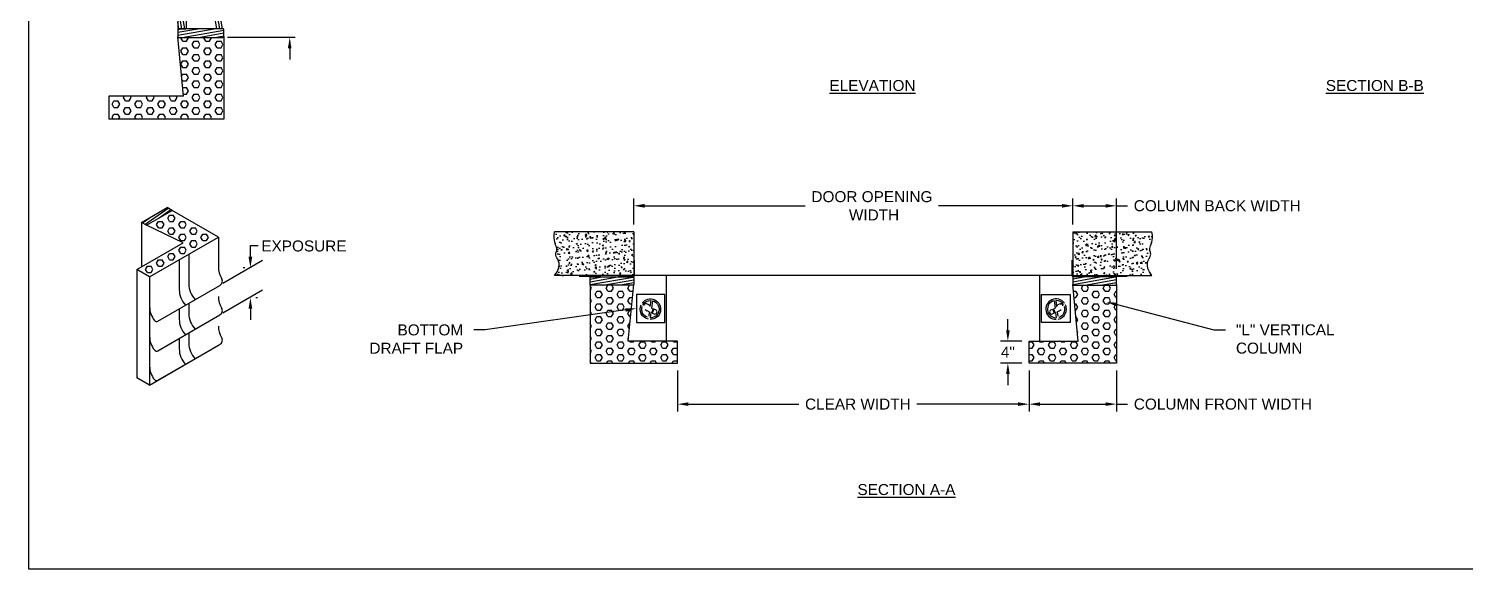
# Model space of a CAD drawing. Header units: inches. Extents: x 197 to 1664, y 242 to 322.
# Drawn here: x 1644.88 to 1657.14, y 308.28 to 312.89 of the extents above; entities that cross this region are included whole.
import ezdxf
from ezdxf import colors
from ezdxf.entities.mleader import LeaderData, LeaderLine
from ezdxf.enums import TextEntityAlignment as Align
from ezdxf.math import Vec2, Vec3

# ---------------------------------------------------------------- set-up
doc = ezdxf.new("R2010")
doc.units = ezdxf.units.IN
doc.header["$LTSCALE"] = 0.25
doc.header["$MEASUREMENT"] = 0
for name, color, linetype in [('ANNOTATIONS', 1, 'Continuous'), ('DETAILS', 4, 'Continuous'), ('TM70R', 7, 'Continuous')]:
    doc.layers.add(name, color=color, linetype=linetype)
doc.styles.add('ARIAL', font='arial.ttf', dxfattribs={"height": 0.09375})
doc.dimstyles.new('STANDARD$0', dxfattribs={"dimtxt": 0.09375, "dimasz": 0.0625, "dimexe": 0.0625, "dimexo": 0.0625, "dimgap": 0.0625, "dimtad": 0, "dimtih": 1, "dimtoh": 1, "dimdec": 4, "dimzin": 1, "dimdsep": 46, "dimlunit": 4, "dimtxsty": 'ARIAL', "dimcen": 0.089844, "dimadec": 0, "dimazin": 0, "dimtfac": 1, "dimtdec": 4, "dimtofl": 0, "dimtmove": 0, "dimatfit": 3, "dimfxl": 1, "dimfrac": 2, "dimtolj": 1, "dimtzin": 0, "dimarcsym": 0})

# ---------------------------------------------------------------- blocks, each defined once
blk = doc.blocks.new('*D4')
at = {"layer": 'ANNOTATIONS', "color": 0, "lineweight": -2, "transparency": 16777216}
for p, q in [((1650.043, 311.217), (1650.043, 311.44)), ((1650.137, 311.377), (1651.507, 311.377)), ((1653.699, 311.377), (1652.647, 311.377)), ((1653.792, 311.217), (1653.792, 311.44))]:
    blk.add_line(p, q, dxfattribs=at)
at = {"layer": 'ANNOTATIONS', "color": 0, "transparency": 16777216}
for points in [[(1650.137, 311.393), (1650.137, 311.361), (1650.043, 311.377)], [(1653.699, 311.393), (1653.699, 311.361), (1653.792, 311.377)]]:
    blk.add_solid(points, dxfattribs=at)
at = {"layer": 'defpoints', "color": 0, "transparency": 16777216}
for p in [(1653.792, 311.377), (1650.043, 311.154), (1653.792, 311.154)]:
    blk.add_point(p, dxfattribs=at)
at = {"layer": 'ANNOTATIONS', "color": 0, "transparency": 16777216, "insert": (1652.077, 311.377), "char_height": 0.09375, "attachment_point": 5, "style": 'ARIAL'}
blk.add_mtext('\\A1;DOOR OPENING\\P WIDTH', dxfattribs=at)
blk = doc.blocks.new('*D3')
at = {"layer": 'ANNOTATIONS', "color": 0, "lineweight": -2, "transparency": 16777216}
for p, q in [((1650.417, 309.972), (1650.417, 309.622)), ((1653.419, 309.972), (1653.419, 309.622)), ((1650.51, 309.684), (1651.452, 309.684)), ((1653.325, 309.684), (1652.462, 309.684))]:
    blk.add_line(p, q, dxfattribs=at)
at = {"layer": 'ANNOTATIONS', "color": 0, "transparency": 16777216}
for points in [[(1650.51, 309.7), (1650.51, 309.669), (1650.417, 309.684)], [(1653.325, 309.7), (1653.325, 309.669), (1653.419, 309.684)]]:
    blk.add_solid(points, dxfattribs=at)
at = {"layer": 'defpoints', "color": 0, "transparency": 16777216}
for p in [(1650.417, 310.035), (1653.419, 310.035), (1653.419, 309.684)]:
    blk.add_point(p, dxfattribs=at)
at = {"layer": 'ANNOTATIONS', "color": 0, "transparency": 16777216, "insert": (1651.957, 309.684), "char_height": 0.09375, "attachment_point": 5, "style": 'ARIAL'}
blk.add_mtext('\\A1;CLEAR WIDTH', dxfattribs=at)
blk = doc.blocks.new('*D5')
at = {"layer": 'ANNOTATIONS', "color": 0, "lineweight": -2, "transparency": 16777216}
for p, q in [((1653.419, 309.972), (1653.419, 309.622)), ((1654.166, 309.972), (1654.166, 309.622)), ((1653.513, 309.684), (1654.072, 309.684)), ((1654.166, 309.684), (1654.259, 309.684))]:
    blk.add_line(p, q, dxfattribs=at)
at = {"layer": 'ANNOTATIONS', "color": 0, "transparency": 16777216}
for points in [[(1653.513, 309.7), (1653.513, 309.669), (1653.419, 309.684)], [(1654.072, 309.7), (1654.072, 309.669), (1654.166, 309.684)]]:
    blk.add_solid(points, dxfattribs=at)
at = {"layer": 'defpoints', "color": 0, "transparency": 16777216}
for p in [(1653.419, 310.035), (1654.166, 310.035), (1654.166, 309.684)]:
    blk.add_point(p, dxfattribs=at)
at = {"layer": 'ANNOTATIONS', "color": 0, "transparency": 16777216, "insert": (1655.074, 309.684), "char_height": 0.09375, "attachment_point": 5, "style": 'ARIAL'}
blk.add_mtext('\\A1;COLUMN FRONT WIDTH', dxfattribs=at)
blk = doc.blocks.new('*D6')
at = {"layer": 'ANNOTATIONS', "color": 0, "lineweight": -2, "transparency": 16777216}
for p, q in [((1653.792, 311.217), (1653.792, 311.439)), ((1653.886, 311.377), (1654.072, 311.377)), ((1654.166, 310.838), (1654.166, 311.439)), ((1654.166, 311.377), (1654.259, 311.377))]:
    blk.add_line(p, q, dxfattribs=at)
at = {"layer": 'ANNOTATIONS', "color": 0, "transparency": 16777216}
for points in [[(1653.886, 311.392), (1653.886, 311.361), (1653.792, 311.377)], [(1654.072, 311.392), (1654.072, 311.361), (1654.166, 311.377)]]:
    blk.add_solid(points, dxfattribs=at)
at = {"layer": 'defpoints', "color": 0, "transparency": 16777216}
for p in [(1654.166, 311.377), (1653.792, 311.154), (1654.166, 310.775)]:
    blk.add_point(p, dxfattribs=at)
at = {"layer": 'ANNOTATIONS', "color": 0, "transparency": 16777216, "insert": (1655.026, 311.377), "char_height": 0.09375, "attachment_point": 5, "style": 'ARIAL'}
blk.add_mtext('\\A1;COLUMN BACK WIDTH', dxfattribs=at)
blk = doc.blocks.new('*D16')
at = {"layer": 'ANNOTATIONS', "color": 0, "lineweight": -2, "transparency": 16777216}
for p, q in [((1653.238, 310.315), (1653.238, 310.409)), ((1653.357, 310.221), (1653.176, 310.221)), ((1653.357, 310.035), (1653.176, 310.035)), ((1653.238, 309.941), (1653.238, 309.847))]:
    blk.add_line(p, q, dxfattribs=at)
at = {"layer": 'ANNOTATIONS', "color": 0, "transparency": 16777216}
for points in [[(1653.223, 310.315), (1653.254, 310.315), (1653.238, 310.221)], [(1653.223, 309.941), (1653.254, 309.941), (1653.238, 310.035)]]:
    blk.add_solid(points, dxfattribs=at)
at = {"layer": 'defpoints', "color": 0, "transparency": 16777216}
for p in [(1653.238, 310.221), (1653.419, 310.221), (1653.419, 310.035)]:
    blk.add_point(p, dxfattribs=at)
at = {"layer": 'ANNOTATIONS', "color": 0, "transparency": 16777216, "insert": (1653.238, 310.128), "char_height": 0.0938, "attachment_point": 5, "style": 'ARIAL'}
blk.add_mtext('\\A1;4"', dxfattribs=at)
blk = doc.blocks.new('*D17')
at = {"layer": 'ANNOTATIONS', "color": 0, "linetype": 'Continuous', "lineweight": -2, "transparency": 16777216}
for p, q in [((1646.769, 310.943), (1646.769, 311.037)), ((1646.707, 310.85), (1646.722, 310.85)), ((1646.829, 310.592), (1646.816, 310.592)), ((1646.769, 310.498), (1646.769, 310.405))]:
    blk.add_line(p, q, dxfattribs=at)
at = {"layer": 'ANNOTATIONS', "color": 0, "linetype": 'Continuous', "transparency": 16777216}
for points in [[(1646.753, 310.943), (1646.785, 310.943), (1646.769, 310.85)], [(1646.753, 310.498), (1646.785, 310.498), (1646.769, 310.592)]]:
    blk.add_solid(points, dxfattribs=at)
at = {"layer": 'defpoints', "color": 0, "linetype": 'Continuous', "transparency": 16777216}
for p in [(1646.769, 310.85), (1646.766, 310.592), (1646.769, 310.592)]:
    blk.add_point(p, dxfattribs=at)
blk = doc.blocks.new('*D18')
at = {"layer": 'ANNOTATIONS', "color": 0, "linetype": 'Continuous', "lineweight": -2, "transparency": 16777216}
for p, q in [((1647.105, 313.41), (1647.105, 313.504)), ((1646.9, 313.317), (1647.152, 313.317)), ((1646.573, 312.815), (1647.152, 312.815)), ((1647.105, 312.721), (1647.105, 312.627))]:
    blk.add_line(p, q, dxfattribs=at)
at = {"layer": 'ANNOTATIONS', "color": 0, "linetype": 'Continuous', "transparency": 16777216}
for points in [[(1647.089, 313.41), (1647.12, 313.41), (1647.105, 313.317)], [(1647.089, 312.721), (1647.12, 312.721), (1647.105, 312.815)]]:
    blk.add_solid(points, dxfattribs=at)
at = {"layer": 'defpoints', "color": 0, "linetype": 'Continuous', "transparency": 16777216}
for p in [(1646.837, 313.317), (1646.511, 312.815), (1647.105, 312.815)]:
    blk.add_point(p, dxfattribs=at)
at = {"layer": 'ANNOTATIONS', "color": 0, "linetype": 'Continuous', "transparency": 16777216, "insert": (1647.105, 313.164), "char_height": 0.0938, "attachment_point": 5, "rotation": 90, "style": 'ARIAL'}
blk.add_mtext('\\A1;  ', dxfattribs=at)

msp = doc.modelspace()

# ---------------------------------------------------------------- hatches: boundary and pattern name
at = {"layer": 'DETAILS'}
h = msp.add_hatch(dxfattribs=at)
h.set_pattern_fill('ANSI31', color=256, scale=0.195943, angle=235, style=0)
h.set_pattern_definition([(280, (1639.333523, 312.103797), (0.02412072, 0.004253134), [])])
edge = h.paths.add_edge_path()
edge.add_arc((1646.535, 312.89414), 0.00612, 269.999884, 359.999884)
edge.add_line((1646.54112, 312.89414), (1646.54112, 313.29828))
edge.add_arc((1646.535, 313.29828), 0.00612, 359.999884, 449.999884)
edge.add_line((1646.535, 313.3044), (1646.47377, 313.3044))
edge.add_arc((1646.47377, 313.29828), 0.00612, 89.999884, 179.999884)
edge.add_line((1646.46764, 313.29828), (1646.46764, 312.89415))
edge.add_arc((1646.47377, 312.89415), 0.00612, 179.999884, 269.999884)
edge.add_line((1646.47377, 312.88802), (1646.535, 312.88802))
edge = h.paths.add_edge_path()
edge.add_arc((1646.21659, 312.89414), 0.00612, 269.999884, 359.999884)
edge.add_line((1646.22271, 312.89414), (1646.22271, 313.29828))
edge.add_arc((1646.21659, 313.29828), 0.00612, 359.999884, 449.999884)
edge.add_line((1646.21659, 313.3044), (1646.15536, 313.3044))
edge.add_arc((1646.15536, 313.29828), 0.00612, 89.999884, 179.999884)
edge.add_line((1646.14924, 313.29828), (1646.14924, 312.89414))
edge.add_arc((1646.15536, 312.89414), 0.00612, 179.999884, 269.999884)
edge.add_line((1646.15536, 312.88802), (1646.21659, 312.88802))
h = msp.add_hatch(dxfattribs=at)
h.set_pattern_fill('ANSI31', color=256, scale=0.195943, angle=325, style=0)
h.set_pattern_definition([(10, (1639.333523, 312.103797), (-0.004253134, 0.02412072), [])])
h.paths.add_polyline_path([(1646.15536, 312.81454, -0.38236159), (1646.14927, 312.81999), (1646.14926, 312.82016, -0.02058309), (1646.14924, 312.82067), (1646.14924, 312.8819, -0.41421356), (1646.15536, 312.88802), (1646.535, 312.88802, -0.41421356), (1646.54112, 312.8819), (1646.54112, 312.82067, -0.41421356), (1646.535, 312.81454)])
h = msp.add_hatch(dxfattribs=at)
h.set_pattern_fill('HEX', color=256, scale=0.261257, style=0)
h.set_pattern_definition([(0, (1639.333523, 312.103797), (0, 0.05656376), [0.0326571, -0.0653142]), (120, (1639.333523, 312.103797), (-0.04898565, -0.0282819), [0.0326571, -0.0653142]), (60, (1639.36618, 312.103797), (-0.04898565, 0.0282819), [0.0326571, -0.0653142])])
h.paths.add_polyline_path([(1646.19822, 312.31244), (1645.56141, 312.31244), (1645.56141, 312.1165), (1646.54112, 312.1165), (1646.54112, 312.81454), (1646.1498, 312.81454)])
h = msp.add_hatch(dxfattribs=at)
h.set_pattern_fill('HEX', color=256, scale=0.252529, style=0)
h.set_pattern_definition([(0, (1635.7568, 309.658207), (0, 0.05467406), [0.0315661, -0.06313217]), (120, (1635.7568, 309.658207), (-0.04734913, -0.02733703), [0.0315661, -0.06313217]), (60, (1635.788366, 309.658207), (-0.04734913, 0.02733703), [0.0315661, -0.06313217])])
h.paths.add_polyline_path([(1646.09987, 311.33789), (1645.88118, 311.21162), (1645.88118, 311.21162), (1646.19555, 311.06168), (1645.79916, 310.83283), (1645.90851, 310.7697), (1646.49626, 311.10903)])
h = msp.add_hatch(dxfattribs=at)
h.set_pattern_fill('ANSI31', color=256, scale=0.189397, angle=170, style=0)
h.set_pattern_definition([(215, (1635.7568, 309.658207), (0.01357917, -0.01939307), [])])
h.paths.add_polyline_path([(1646.09987, 311.33789), (1646.05887, 311.36156), (1645.84017, 311.2353), (1645.88118, 311.21162)])
at = {"layer": 'TM70R'}
h = msp.add_hatch(dxfattribs=at)
h.set_pattern_fill('AR-CONC', color=256, scale=0.015535, style=0)
h.set_pattern_definition([(50, (1648.52896, 310.74196), (0.1114296, -0.009749), [0.0116516, -0.1281675]), (355, (1648.52896, 310.74196), (-0.021556, 0.1168564), [0.009321, -0.102534]), (100.4514, (1648.53825, 310.74115), (0.089874, 0.1071075), [0.009902, -0.1089256]), (46.184, (1648.52896, 310.77303), (0.165801, -0.025714), [0.017477, -0.192251]), (96.636, (1648.54278, 310.77089), (0.145204, 0.151334), [0.014853, -0.163388]), (351.184, (1648.52896, 310.77303), (0.145204, 0.151334), [0.013982, -0.153801]), (21, (1648.544495, 310.76526), (0.092732, -0.0625487), [0.0116516, -0.1281675]), (326, (1648.5445, 310.76526), (0.0378, 0.112655), [0.009321, -0.102534]), (71.451, (1648.55222, 310.76005), (0.130532, 0.0501066), [0.009902, -0.1089256]), (37.5, (1648.52896, 310.74196), (0.0018891, 0.0517166), [0, -0.1012911, 0, -0.1040875, 0, -0.1029223]), (7.5, (1648.52896, 310.74196), (0.040869, 0.0612736), [0, -0.0593454, 0, -0.0989608, 0, -0.039227]), (327.5, (1648.494316, 310.74196), (0.0829317, -0.003504), [0, -0.0388386, 0, -0.1211765, 0, -0.160792]), (317.5, (1648.47878, 310.74196), (0.0906006, 0.0155518), [0, -0.0504902, 0, -0.0804736, 0, -0.1141856])])
h.paths.add_polyline_path([(1650.04329, 311.15439), (1649.36669, 311.15439), (1649.36322, 311.12747), (1649.36303, 311.10387), (1649.36532, 311.08326), (1649.36927, 311.06533), (1649.37409, 311.04976), (1649.38555, 311.01808), (1649.38655, 311.0011), (1649.37842, 310.96959), (1649.37772, 310.96379), (1649.37842, 310.95482), (1649.38151, 310.9449), (1649.38724, 310.93371), (1649.39953, 310.91124), (1649.40535, 310.88804), (1649.4059, 310.8672), (1649.40079, 310.84275), (1649.3883, 310.81424), (1649.36669, 310.78117), (1650.04329, 310.78117)])
h = msp.add_hatch(dxfattribs=at)
h.set_pattern_fill('AR-CONC', color=256, scale=0.015535, style=0)
h.set_pattern_definition([(50, (1649.46202, 310.74196), (0.1114296, -0.0097488), [0.0116516, -0.1281675]), (355, (1649.46202, 310.74196), (-0.0215556, 0.1168564), [0.0093213, -0.102534]), (100.4514, (1649.47131, 310.74115), (0.089874, 0.1071075), [0.0099023, -0.1089256]), (46.1842, (1649.46202, 310.77303), (0.1658007, -0.025714), [0.0174774, -0.192251]), (96.6356, (1649.47584, 310.77089), (0.145204, 0.1513336), [0.0148535, -0.1633883]), (351.1842, (1649.46202, 310.77303), (0.145204, 0.1513337), [0.013982, -0.153801]), (21, (1649.477555, 310.76526), (0.0927322, -0.0625487), [0.0116516, -0.1281675]), (326, (1649.47756, 310.76526), (0.0378, 0.1126553), [0.0093213, -0.102534]), (71.4514, (1649.48528, 310.76005), (0.1305324, 0.0501066), [0.0099023, -0.1089256]), (37.5, (1649.46202, 310.74196), (0.0018891, 0.05171655), [0, -0.1012911, 0, -0.1040875, 0, -0.10292235]), (7.5, (1649.46202, 310.74196), (0.04086903, 0.0612736), [0, -0.0593454, 0, -0.0989608, 0, -0.039227]), (327.5, (1649.427376, 310.74196), (0.0829317, -0.003504), [0, -0.0388386, 0, -0.1211765, 0, -0.1607919]), (317.5, (1649.41184, 310.74196), (0.0906006, 0.0155518), [0, -0.0504902, 0, -0.0804736, 0, -0.1141856])])
h.paths.add_polyline_path([(1653.79231, 311.15439), (1653.79231, 310.78117), (1654.46892, 310.78117), (1654.44731, 310.81424), (1654.43482, 310.84275), (1654.42971, 310.8672), (1654.43026, 310.88804), (1654.43471, 310.90576), (1654.44132, 310.92083), (1654.44837, 310.93371), (1654.4541, 310.9449), (1654.45718, 310.95482), (1654.45789, 310.96379), (1654.45689, 310.97211), (1654.45485, 310.98007), (1654.44742, 311.00447), (1654.45246, 311.02439), (1654.46243, 311.05271), (1654.46634, 311.06533), (1654.47029, 311.08326), (1654.47257, 311.10387), (1654.47238, 311.12747), (1654.46892, 311.15439)])
h = msp.add_hatch(dxfattribs=at)
h.set_pattern_fill('ANSI31', color=256, scale=0.186612, angle=325, style=0)
h.set_pattern_definition([(10, (1509.116961, 307.522875), (-0.0040506042, 0.022972118), [])])
h.paths.add_polyline_path([(1650.04329, 310.76367, 0.41421356), (1650.03746, 310.76951), (1649.6759, 310.76951, 0.41421356), (1649.67007, 310.76367), (1649.67007, 310.70536, 0.41421356), (1649.6759, 310.69953), (1650.03746, 310.69953, 0.41421356), (1650.04329, 310.70536)])
h = msp.add_hatch(dxfattribs=at)
h.set_pattern_fill('ANSI31', color=256, scale=0.186612, angle=325, style=0)
h.set_pattern_definition([(10, (1509.070307, 307.522875), (-0.0040506042, 0.022972118), [])])
h.paths.add_polyline_path([(1653.79231, 310.76367, -0.41421356), (1653.79814, 310.76951), (1654.1597, 310.76951, -0.41421356), (1654.16553, 310.76367), (1654.16553, 310.70536, -0.41421356), (1654.1597, 310.69953), (1653.79814, 310.69953, -0.41421356), (1653.79231, 310.70536)])
h = msp.add_hatch(dxfattribs=at)
h.set_pattern_fill('HEX', color=256, scale=0.248816, style=0)
h.set_pattern_definition([(0, (1509.11696, 307.522875), (0, 0.053870244), [0.031102, -0.062204]), (120, (1509.11696, 307.522875), (-0.046653, -0.026935122), [0.031102, -0.062204]), (60, (1509.148063, 307.522875), (-0.046653, 0.026935122), [0.031102, -0.062204])])
edge = h.paths.add_edge_path()
edge.add_arc((1650.03746, 310.70536), 0.00583, 270, 355.28337, ccw=False)
edge.add_line((1650.03746, 310.69953), (1649.6759, 310.69953))
edge.add_arc((1649.6759, 310.70536), 0.00583, 180.00013, 270, ccw=False)
edge.add_line((1649.67007, 310.70536), (1649.67007, 310.03472))
edge.add_line((1649.67007, 310.03472), (1650.41652, 310.03472))
edge.add_line((1650.41652, 310.03472), (1650.41652, 310.22133))
edge.add_line((1650.41652, 310.22133), (1649.99664, 310.22133))
edge.add_line((1649.99664, 310.22133), (1650.04327, 310.70488))
h = msp.add_hatch(dxfattribs=at)
h.set_pattern_fill('HEX', color=256, scale=0.248816, style=0)
h.set_pattern_definition([(0, (1509.070307, 307.522875), (0, 0.053870244), [0.031102, -0.062204]), (120, (1509.070307, 307.522875), (-0.046653, -0.026935122), [0.031102, -0.062204]), (60, (1509.10141, 307.522875), (-0.046653, 0.026935122), [0.031102, -0.062204])])
edge = h.paths.add_edge_path()
edge.add_arc((1653.79814, 310.70536), 0.00583, 184.71663, 270)
edge.add_line((1653.79814, 310.69953), (1654.1597, 310.69953))
edge.add_arc((1654.1597, 310.70536), 0.00583, 270, 359.99987)
edge.add_line((1654.16553, 310.70536), (1654.16553, 310.03472))
edge.add_line((1654.16553, 310.03472), (1653.41908, 310.03472))
edge.add_line((1653.41908, 310.03472), (1653.41908, 310.22133))
edge.add_line((1653.41908, 310.22133), (1653.83896, 310.22133))
edge.add_line((1653.83896, 310.22133), (1653.79233, 310.70488))

# ---------------------------------------------------------------- linework, layer by layer
at = {"layer": 'ANNOTATIONS', "linetype": 'Continuous'}
for p, q in [((1646.76912, 311.03719), (1646.83506, 311.03719)), ((1646.87111, 310.90887), (1646.53293, 310.71263))]:
    msp.add_line(p, q, dxfattribs=at)
at = {"layer": 'ANNOTATIONS'}
msp.add_line((1646.8711, 310.65624), (1646.53292, 310.46009), dxfattribs=at)
at = {"layer": 'defpoints'}
msp.add_lwpolyline([(1663.59417, 308.27517), (1644.87605, 308.27517), (1644.87605, 321.01028), (1663.59417, 321.01028)], close=True, dxfattribs=at)
at = {"layer": 'DETAILS'}
for p, q in [((1646.19822, 312.31244), (1646.14926, 312.82016)), ((1646.54112, 312.82067), (1646.54112, 312.1165)), ((1646.19822, 312.31244), (1645.56141, 312.31244)), ((1645.56141, 312.31244), (1645.56141, 312.1165)), ((1646.54112, 312.1165), (1645.56141, 312.1165)), ((1645.84017, 311.2353), (1646.05887, 311.36156)), ((1645.88118, 311.21162), (1646.09987, 311.33789)), ((1646.09987, 311.33789), (1646.05887, 311.36156)), ((1646.49626, 311.10903), (1646.09987, 311.33789)), ((1645.88118, 311.21162), (1645.84017, 311.2353)), ((1645.84017, 311.2353), (1645.84017, 310.8565)), ((1646.19555, 311.06168), (1645.88118, 311.21162)), ((1645.79916, 310.83283), (1646.19555, 311.06168)), ((1645.90851, 310.7697), (1646.49626, 311.10903)), ((1646.49626, 311.10903), (1646.49626, 310.85538)), ((1646.16138, 310.91569), (1646.16138, 310.66203)), ((1646.24339, 310.96304), (1646.24339, 310.70938)), ((1645.79916, 310.83283), (1645.79916, 309.91009)), ((1645.90851, 310.7697), (1645.79916, 310.83283)), ((1645.90851, 310.7697), (1645.79916, 310.83283)), ((1645.90851, 310.7697), (1645.90851, 309.84696)), ((1645.97954, 310.39302), (1646.5081, 310.69819)), ((1646.49626, 310.69135), (1646.49626, 310.68731)), ((1646.24339, 310.54536), (1646.24339, 310.45685)), ((1645.97954, 310.1405), (1646.5081, 310.44566)), ((1646.16138, 310.49801), (1646.16138, 310.40951)), ((1646.49626, 310.43882), (1646.49626, 310.43478)), ((1646.24339, 310.29283), (1646.24339, 310.20433)), ((1645.90851, 309.84696), (1646.49626, 310.1863)), ((1645.97954, 309.88797), (1646.5081, 310.19313)), ((1646.16138, 310.24548), (1646.16138, 310.15698)), ((1645.90851, 309.84696), (1645.79916, 309.91009))]:
    msp.add_line(p, q, dxfattribs=at)
for points in [[(1646.21659, 312.88802, 0.41421356), (1646.22271, 312.89414), (1646.22271, 313.29828, 0.41421356), (1646.21659, 313.3044), (1646.15536, 313.3044, 0.41421356), (1646.14924, 313.29828), (1646.14924, 312.89414, 0.41421356), (1646.15536, 312.88802)], [(1646.14924, 312.82067, 0.41421356), (1646.15536, 312.81454), (1646.535, 312.81454, 0.41421356), (1646.54112, 312.82067), (1646.54112, 312.8819, 0.41421356), (1646.535, 312.88802), (1646.15536, 312.88802, 0.41421356), (1646.14924, 312.8819)]]:
    msp.add_lwpolyline(points, format="xyb", close=True, dxfattribs=at)
for centre, radius, start, end in [((1646.68566, 310.85538), 0.1894, 180, 210.608065), ((1646.48658, 310.73546), 0.04304, 300, 33.061634), ((1646.35078, 310.66203), 0.1894, 180, 224.477512), ((1646.43279, 310.70938), 0.1894, 180, 224.477512), ((1646.09791, 310.51604), 0.1894, 180, 218.213211), ((1646.68566, 310.60285), 0.1894, 180, 210.608065), ((1645.9677, 310.41353), 0.02367, 218.213211, 300), ((1646.35078, 310.40951), 0.1894, 180, 224.477512), ((1646.43279, 310.45685), 0.1894, 180, 224.477512), ((1646.48658, 310.48293), 0.04304, 300, 33.061634), ((1646.68566, 310.35032), 0.1894, 180, 210.608065), ((1646.09791, 310.26351), 0.1894, 180, 218.213211), ((1645.9677, 310.161), 0.02367, 218.213211, 300), ((1646.35078, 310.15698), 0.1894, 180, 224.477512), ((1646.43279, 310.20433), 0.1894, 180, 224.477512), ((1646.48658, 310.2304), 0.04304, 300, 33.061634), ((1646.09791, 310.01098), 0.1894, 180, 218.213211), ((1645.9677, 309.90847), 0.02367, 218.213211, 300)]:
    msp.add_arc(centre, radius, start, end, dxfattribs=at)
at = {"layer": 'TM70R'}
for p, q in [((1650.04329, 311.15439), (1649.36669, 311.15439)), ((1650.04329, 311.15439), (1650.04329, 310.78117)), ((1653.79231, 311.15439), (1654.46892, 311.15439)), ((1653.79231, 311.15439), (1653.79231, 310.78117)), ((1650.04329, 310.78117), (1649.36669, 310.78117)), ((1653.79231, 310.78117), (1650.04329, 310.78117)), ((1650.32321, 310.22133), (1650.32321, 310.78117)), ((1653.51239, 310.22133), (1653.51239, 310.78117)), ((1653.79231, 310.78117), (1654.46892, 310.78117)), ((1649.67007, 310.70536), (1649.67007, 310.03472)), ((1654.16553, 310.70536), (1654.16553, 310.03472))]:
    msp.add_line(p, q, dxfattribs=at)
at = {"layer": 'TM70R', "ltscale": 8}
for p, q in [((1650.15207, 310.53927), (1650.14589, 310.53997)), ((1650.1774, 310.52583), (1650.17995, 310.52024)), ((1650.18821, 310.56872), (1650.18148, 310.51727)), ((1650.20284, 310.56669), (1650.19469, 310.50441)), ((1653.63276, 310.56669), (1653.64092, 310.50441)), ((1653.64739, 310.56872), (1653.65413, 310.51727)), ((1653.6582, 310.52583), (1653.65566, 310.52024)), ((1653.68353, 310.53927), (1653.68971, 310.53997)), ((1650.1757, 310.47314), (1650.15898, 310.48079)), ((1650.1757, 310.47314), (1650.17067, 310.43477)), ((1650.18975, 310.46671), (1650.18374, 310.42085)), ((1650.19467, 310.46446), (1650.18975, 310.46671)), ((1650.19435, 310.50459), (1650.20886, 310.49648)), ((1650.20886, 310.49648), (1650.19467, 310.46446)), ((1650.2151, 310.49372), (1650.20091, 310.46169)), ((1650.20091, 310.46169), (1650.21658, 310.45488)), ((1650.23092, 310.48824), (1650.2151, 310.49372)), ((1653.60469, 310.48824), (1653.62051, 310.49372)), ((1653.63469, 310.46169), (1653.61902, 310.45488)), ((1653.62051, 310.49372), (1653.63469, 310.46169)), ((1653.64125, 310.50459), (1653.62674, 310.49648)), ((1653.62674, 310.49648), (1653.64093, 310.46446)), ((1653.64093, 310.46446), (1653.64585, 310.46671)), ((1653.64585, 310.46671), (1653.65186, 310.42085)), ((1653.6599, 310.47314), (1653.67662, 310.48079)), ((1653.6599, 310.47314), (1653.66493, 310.43477))]:
    msp.add_line(p, q, dxfattribs=at)
at = {"layer": 'TM70R'}
for points in [[(1649.36669, 310.78117), (1649.3883, 310.81424), (1649.40079, 310.84275), (1649.4059, 310.8672), (1649.40535, 310.88804), (1649.4009, 310.90576), (1649.39429, 310.92083), (1649.38724, 310.93371), (1649.38151, 310.9449), (1649.37842, 310.95482), (1649.37772, 310.96379), (1649.37872, 310.97211), (1649.38076, 310.98007), (1649.38316, 310.98794), (1649.38524, 310.99602), (1649.38634, 311.0046), (1649.38579, 311.01396), (1649.38315, 311.02439), (1649.37899, 311.03622), (1649.37409, 311.04976), (1649.36927, 311.06533), (1649.36532, 311.08326), (1649.36303, 311.10387), (1649.36322, 311.12747), (1649.36669, 311.15439)], [(1654.46892, 310.78117), (1654.44731, 310.81424), (1654.43482, 310.84275), (1654.42971, 310.8672), (1654.43026, 310.88804), (1654.43471, 310.90576), (1654.44132, 310.92083), (1654.44837, 310.93371), (1654.4541, 310.9449), (1654.45718, 310.95482), (1654.45789, 310.96379), (1654.45689, 310.97211), (1654.45485, 310.98007), (1654.45245, 310.98794), (1654.45037, 310.99602), (1654.44926, 311.0046), (1654.44982, 311.01396), (1654.45246, 311.02439), (1654.45662, 311.03622), (1654.46152, 311.04976), (1654.46634, 311.06533), (1654.47029, 311.08326), (1654.47257, 311.10387), (1654.47238, 311.12747), (1654.46892, 311.15439)], [(1649.67007, 310.03472), (1650.41652, 310.03472), (1650.41652, 310.22133), (1649.99664, 310.22133), (1650.04327, 310.70488)], [(1654.16553, 310.03472), (1653.41908, 310.03472), (1653.41908, 310.22133), (1653.83896, 310.22133), (1653.79233, 310.70488)]]:
    msp.add_lwpolyline(points, dxfattribs=at)
at = {"layer": 'TM70R', "const_width": 0.01166}
for points in [[(1650.04913, 310.9153), (1650.04913, 310.78117, -0.41421356), (1650.04329, 310.77534), (1649.90917, 310.77534)], [(1653.78648, 310.9153), (1653.78648, 310.78117, 0.41421356), (1653.79231, 310.77534), (1653.92643, 310.77534)]]:
    msp.add_lwpolyline(points, format="xyb", dxfattribs=at)
for points in [[(1649.76338, 310.77534), (1649.57676, 310.77534)], [(1654.07223, 310.77534), (1654.25884, 310.77534)]]:
    msp.add_lwpolyline(points, dxfattribs=at)
at = {"layer": 'TM70R', "ltscale": 4}
for points in [[(1650.04329, 310.70536, -0.41421356), (1650.03746, 310.69953), (1649.6759, 310.69953, -0.41421356), (1649.67007, 310.70536), (1649.67007, 310.76367, -0.41421356), (1649.6759, 310.76951), (1650.03746, 310.76951, -0.41421356), (1650.04329, 310.76367)], [(1653.79231, 310.70536, 0.41421356), (1653.79814, 310.69953), (1654.1597, 310.69953, 0.41421356), (1654.16553, 310.70536), (1654.16553, 310.76367, 0.41421356), (1654.1597, 310.76951), (1653.79814, 310.76951, 0.41421356), (1653.79231, 310.76367)]]:
    msp.add_lwpolyline(points, format="xyb", close=True, dxfattribs=at)
at = {"layer": 'TM70R', "ltscale": 8}
for points in [[(1650.06511, 310.38224), (1650.30955, 310.38224), (1650.30955, 310.62026), (1650.06511, 310.62026), (1650.06511, 310.38224)], [(1653.77049, 310.38224), (1653.52605, 310.38224), (1653.52605, 310.62026), (1653.77049, 310.62026), (1653.77049, 310.38224)]]:
    msp.add_lwpolyline(points, dxfattribs=at)
for centre, radius, start, end in [((1650.14398, 310.523), 0.01707, 83.57245, 180.226764), ((1650.1477, 310.50045), 0.03907, 40.511014, 83.57245), ((1650.21101, 310.53439), 0.03414, 204.493697, 210.094279), ((1653.62459, 310.53439), 0.03414, 329.905721, 335.506303), ((1653.68791, 310.50045), 0.03907, 96.42755, 139.488986), ((1653.69162, 310.523), 0.01707, 359.773236, 96.42755), ((1650.18266, 310.53253), 0.0569, 224.125208, 245.411163), ((1650.22356, 310.47164), 0.01816, 246.109806, 66.109806), ((1653.61204, 310.47164), 0.01816, 113.890194, 293.890194), ((1653.65295, 310.53253), 0.0569, 294.588837, 315.874792)]:
    msp.add_arc(centre, radius, start, end, dxfattribs=at)
at = {"layer": 'TM70R', "ltscale": 8, "extrusion": (0, 0, -1)}
for major_axis, start_param, end_param in [((-0.04376, 0.07579), 3.86209066, 5.68850945), ((-0.03699, 0.06406), 4.01284627, 5.53775406), ((-0.04376, 0.07579), -0.41029454, 3.67770941), ((-0.03699, 0.06406), -0.50658163, 0.56160766), ((-0.03699, 0.06406), 0.76157405, 3.68763398)]:
    msp.add_ellipse((1650.1854, 310.4948), major_axis=major_axis, ratio=0.99999933, start_param=start_param, end_param=end_param, dxfattribs=at)
at = {"layer": 'TM70R', "ltscale": 8}
for major_axis, start_param, end_param in [((0.04376, 0.07579), -0.41029454, 3.67770941), ((0.03699, 0.06406), 0.76157405, 3.68763398), ((0.03699, 0.06406), -0.50658163, 0.56160766), ((0.04376, 0.07579), 3.86209066, 5.68850945), ((0.03699, 0.06406), 4.01284627, 5.53775406)]:
    msp.add_ellipse((1653.6502, 310.4948), major_axis=major_axis, ratio=0.99999933, start_param=start_param, end_param=end_param, dxfattribs=at)

# ---------------------------------------------------------------- texts
at = {"layer": 'ANNOTATIONS', "linetype": 'Continuous', "style": 'ARIAL'}
msp.add_text('EXPOSURE', height=0.09375, dxfattribs=at).set_placement((1646.86241, 311.03419), align=Align.MIDDLE_LEFT)
at = {"layer": 'ANNOTATIONS', "char_height": 0.09375, "width": 2.8261509, "attachment_point": 2, "style": 'ARIAL'}
for s, insert in [('{\\LELEVATION}', (1652.08185, 312.45055)), ('{\\LSECTION B-B}', (1656.37166, 312.45055)), ('{\\LSECTION A-A}', (1652.37177, 309.00224))]:
    msp.add_mtext(s, dxfattribs=dict(at, insert=insert))

# ---------------------------------------------------------------- dimensions: what is measured, and where the dimension line sits
at = {"layer": 'ANNOTATIONS', "linetype": 'Continuous'}
for base, p1, p2, text, picture, middle in [((1647.10476, 312.81454), (1646.83747, 313.31665), (1646.51084, 312.81454), '  ', '*D18', (1647.10476, 313.16432)), ((1646.76912, 310.59212), (1646.76912, 310.84969), (1646.76607, 310.59212), ' ', '*D17', (1646.76912, 310.7209))]:
    dim = msp.add_linear_dim(base=base, p1=p1, p2=p2, angle=90, text=text, dimstyle='STANDARD$0', override={"dimtxt": 0.0625, "dimasz": 0.09375, "dimexe": 0.046875, "dimtih": 0, "dimtoh": 0, "dimatfit": 0, "dimfxl": 0.18}, dxfattribs=at)
    dim.commit()
    dim.dimension.update_dxf_attribs({"geometry": picture, "text_midpoint": middle, "dimtype": 160})
at = {"layer": 'ANNOTATIONS'}
for base, p1, p2, text, picture, middle in [((1653.79231, 311.37704), (1650.04329, 311.15439), (1653.79231, 311.15439), 'DOOR OPENING\\P WIDTH', '*D4', (1652.07722, 311.37704)), ((1654.16553, 311.37656), (1653.79231, 311.15439), (1654.16553, 310.77534), 'COLUMN BACK WIDTH', '*D6', (1655.02631, 311.37656)), ((1653.41908, 309.68441), (1650.41652, 310.03472), (1653.41908, 310.03472), 'CLEAR WIDTH', '*D3', (1651.95685, 309.68441)), ((1654.16553, 309.68441), (1653.41908, 310.03472), (1654.16553, 310.03472), 'COLUMN FRONT WIDTH', '*D5', (1655.07351, 309.68441))]:
    dim = msp.add_linear_dim(base=base, p1=p1, p2=p2, text=text, dimstyle='STANDARD$0', override={"dimasz": 0.09375}, dxfattribs=at)
    dim.commit()
    dim.dimension.update_dxf_attribs({"geometry": picture, "text_midpoint": middle, "dimtype": 160})
dim = msp.add_linear_dim(base=(1653.23817, 310.22133), p1=(1653.41908, 310.03472), p2=(1653.41908, 310.22133), angle=90, text='4"', dimstyle='STANDARD$0', override={"dimasz": 0.09375}, dxfattribs=at)
dim.commit()
dim.dimension.update_dxf_attribs({"geometry": '*D16', "text_midpoint": (1653.23817, 310.12803), "dimtype": 160})

# ---------------------------------------------------------------- leaders
ml = msp.add_multileader_mtext('Standard', dxfattribs=at)
ml.set_content('"L" VERTICAL COLUMN', color=256, style='ARIAL')
ml.set_leader_properties()
ml.build(insert=Vec2(0, 0))
ml.multileader.update_dxf_attribs({"dogleg_length": 0.36, "arrow_head_size": 0.09375})
ctx = ml.context
ctx.base_point, ctx.char_height, ctx.arrow_head_size, ctx.landing_gap_size, ctx.plane_origin = Vec3(1655.09593, 310.31787), 0.09375, 0.09375, 0.09, Vec3(1654.31408, 309.88464)
notes = []
notes.append((ctx, [(0, (1, 1, 0), (1654.99797, 310.31787), (1, 0), 0.09796, [(0, [(1654.07966, 310.55733)], 0, [])])]))
ctx.mtext.insert, ctx.mtext.width, ctx.mtext.flow_direction = Vec3(1655.18593, 310.36554), 0.9445531, 5
ml = msp.add_multileader_mtext('Standard', dxfattribs=at)
ml.set_content('BOTTOM DRAFT FLAP', color=256, style='ARIAL')
ml.set_leader_properties()
ml.build(insert=Vec2(0, 0))
ml.multileader.update_dxf_attribs({"dogleg_length": 0.36, "arrow_head_size": 0.09375})
ctx = ml.context
ctx.base_point, ctx.char_height, ctx.arrow_head_size, ctx.landing_gap_size, ctx.plane_origin = Vec3(1647.71125, 310.31787), 0.09375, 0.09375, 0.09, Vec3(1647.11736, 309.88464)
ctx.text_align_type = 2
notes.append((ctx, [(1, (1, 1, 0), (1648.77387, 310.31787), (-1, 0), 0.09796, [(0, [(1650.06511, 310.50125)], 0, [])])]))
ctx.mtext.insert, ctx.mtext.width, ctx.mtext.alignment, ctx.mtext.flow_direction = Vec3(1648.58591, 310.36477), 0.9445531, 3, 5
for ctx, leaders in notes:
    for number, flags, end, landing, length, lines in leaders:
        leader = LeaderData()
        leader.index, (leader.has_last_leader_line, leader.has_dogleg_vector, leader.attachment_direction) = number, flags
        leader.last_leader_point, leader.dogleg_vector, leader.dogleg_length = Vec3(end), Vec3(landing), length
        for number, points, colour, breaks in lines:
            line = LeaderLine()
            line.index, line.vertices, line.color, line.breaks = number, Vec3.list(points), colors.encode_raw_color(colour), breaks
            leader.lines.append(line)
        ctx.leaders.append(leader)

doc.saveas('drawing.dxf')
